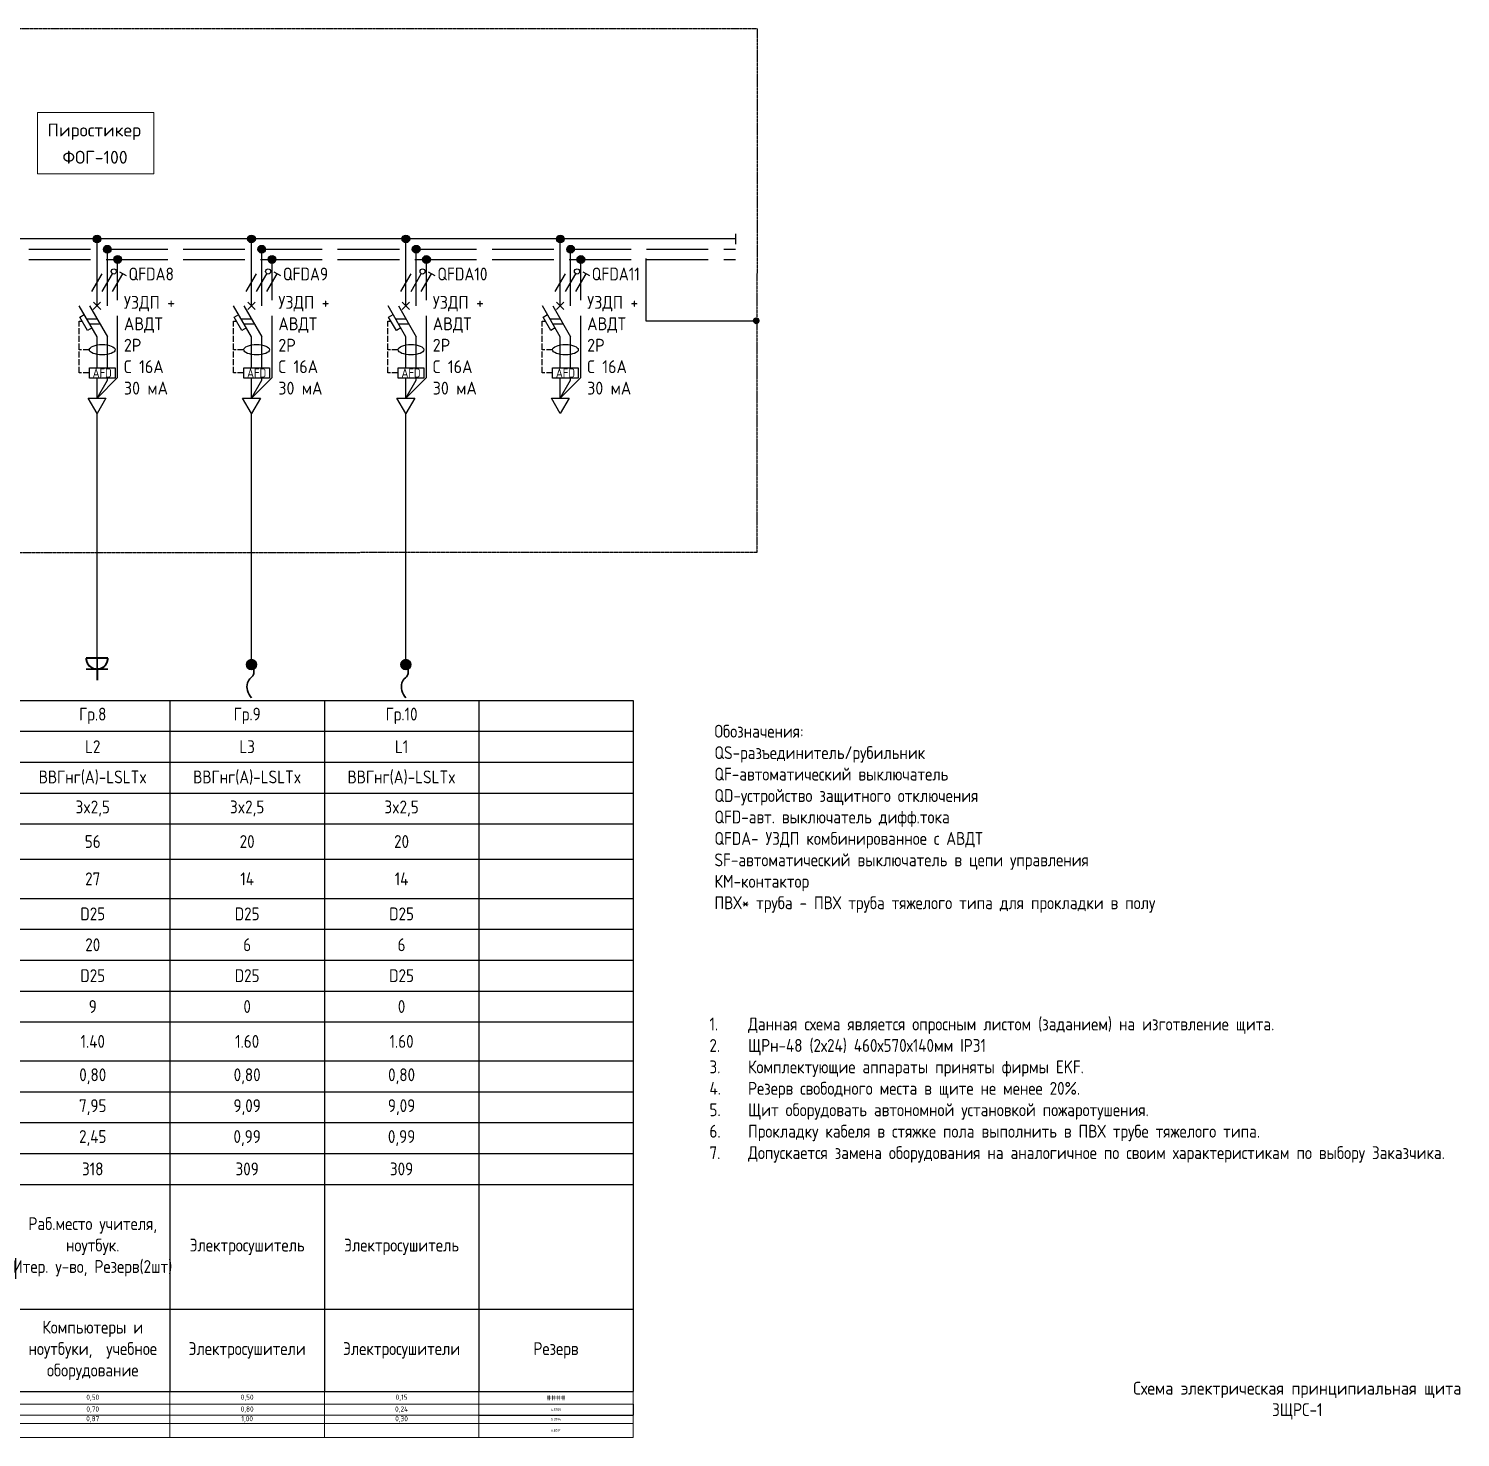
# Model space of a CAD drawing. Header units: millimetres. Extents: x -32 to 417638015, y -35 to 175284279.
# Drawn here: x 1172131 to 1199947, y 29978 to 57354 of the extents above; entities that cross this region are included whole.
import ezdxf
from ezdxf.enums import TextEntityAlignment as Align

# ---------------------------------------------------------------- set-up
doc = ezdxf.new("R2010")
doc.units = ezdxf.units.MM
doc.linetypes.add('ACAD_ISO02W100', pattern=[15, 12, -3])
doc.linetypes.add('DASHED2', pattern=[0.375, 0.25, -0.125])
doc.layers.add('4_Однолинейная схема', color=7, linetype='Continuous')
doc.layers.add('A-HATCH-WALL', color=7, linetype='Continuous')
for name, color, linetype, lineweight in [('A-ANNO-NOTE', 7, 'Continuous', 5), ('ЭОМ_Кабельный вывод', 1, 'Continuous', 35), ('ЭОМ_Розетки быт', 5, 'Continuous', 30)]:
    doc.layers.add(name, color=color, linetype=linetype, lineweight=lineweight)
doc.styles.add('DS23_Isopeur', font='isocpeur.ttf')
doc.styles.add('GOST Common', font='GOST_Common.ttf', dxfattribs={"width": 0.9, "height": 350})
doc.styles.add('GOST Common ISO', font='GOST_Common.ttf', dxfattribs={"width": 0.9, "height": 2.5})
doc.styles.add('ISOCPEUR', font='isocpeur.ttf', dxfattribs={"width": 0.85, "height": 275})
doc.styles.add('ISOCPEUR_1', font='isocpeur.ttf', dxfattribs={"height": 2.5})

# ---------------------------------------------------------------- blocks, each defined once
blk = doc.blocks.new('IRGA_ФОГ - ФОГ-30-6069955-ЩТ-1_1 _Р_ _')
at = {"layer": 'A-ANNO-NOTE'}
for p, q in [((22.6, 11.87), (0, 11.87)), ((0, 11.87), (0, 0)), ((22.6, 0), (22.6, 11.87)), ((0, 0), (22.6, 0))]:
    blk.add_line(p, q, dxfattribs=at)
at = {"layer": 'A-ANNO-NOTE', "insert": (1.98, 9.74), "char_height": 2.5, "width": 18.34, "attachment_point": 1, "style": 'ISOCPEUR_1', "bg_fill": 3, "box_fill_scale": 1.25, "bg_fill_color": 256, "bg_fill_true_color": 13158600, "bg_fill_transparency": 0}
blk.add_mtext('Пиростикер', dxfattribs=at)
blk = doc.blocks.new('*U891')
at = {"layer": '4_Однолинейная схема'}
for p, q in [((0, 1), (0, -1)), ((347.29, 0), (0, 0)), ((347.29, 1), (347.29, -1))]:
    blk.add_line(p, q, dxfattribs=at)
at = {"layer": '4_Однолинейная схема', "color": 1}
for p, q in [((1.51, -1.41), (4.34, 1.41)), ((2.51, -1.41), (5.34, 1.41)), ((3.51, -1.41), (6.34, 1.41)), ((4.84, -3.41), (7.38, -0.87)), ((6.23, -5.41), (9.06, -2.59))]:
    blk.add_line(p, q, dxfattribs=at)
at = {"layer": '4_Однолинейная схема', "linetype": 'ACAD_ISO02W100'}
for p, q in [((0, -2), (347.29, -2)), ((0, -4), (347.29, -4))]:
    blk.add_line(p, q, dxfattribs=at)
at = {"layer": '4_Однолинейная схема', "color": 1}
blk.add_lwpolyline([(9.34, -2.86), (8.78, -2.31)], dxfattribs=at)
blk.add_circle((7.67, -0.59), 0.404, dxfattribs=at)
at = {"layer": '4_Однолинейная схема', "style": 'GOST Common ISO', "width": 0.9}
for s, p in [('L1,2,3', (-7.33, 1.25)), ('N', (-2.64, -2.41)), ('PE', (-4.09, -6.11))]:
    blk.add_text(s, height=2.5, dxfattribs=at).set_placement(p)
blk = doc.blocks.new('TSL_SHM_УГО_Точка - TSL_SHM_УГО_Точка-779818-ЩТ-1_1 _Р_ _')
at = {"layer": 'A-ANNO-NOTE', "lineweight": 30}
h = blk.add_hatch(color=256, dxfattribs=at)
edge = h.paths.add_edge_path()
edge.add_arc((0, 0), 0.5, 0, 360)
blk.add_circle((0, 0), 0.5, dxfattribs=at)
blk = doc.blocks.new('*T1218')
at = {"color": 0, "linetype": 'ByBlock', "lineweight": -2, "transparency": 16777216}
for p, q in [((0, 0), (39097, 0)), ((0, 0), (0, -13428)), ((6097, 0), (6097, -13428)), ((9097, 0), (9097, -13428)), ((12097, 0), (12097, -13428)), ((15097, 0), (15097, -13428)), ((18097, 0), (18097, -13428)), ((21097, 0), (21097, -13428)), ((24097, 0), (24097, -13428)), ((27097, 0), (27097, -13428)), ((30097, 0), (30097, -13428)), ((33097, 0), (33097, -13428)), ((36097, 0), (36097, -13428)), ((39097, 0), (39097, -13428)), ((0, -600), (39097, -600)), ((0, -1200), (39097, -1200)), ((0, -1800), (39097, -1800)), ((0, -2400), (39097, -2400)), ((0, -3087), (39097, -3087)), ((1822, -3087), (1822, -6249)), ((4597, -3087), (4597, -6249)), ((1822, -3849), (39097, -3849)), ((4597, -4449), (39097, -4449)), ((1822, -5049), (39097, -5049)), ((4597, -5649), (39097, -5649)), ((0, -6249), (39097, -6249)), ((0, -7005), (39097, -7005)), ((0, -7605), (39097, -7605)), ((0, -8205), (39097, -8205)), ((0, -8805), (39097, -8805)), ((0, -9405), (39097, -9405)), ((0, -11833), (39097, -11833)), ((0, -13428), (39097, -13428)), ((36097, -13888), (39097, -13888)), ((39097, -13678), (39097, -13888))]:
    blk.add_line(p, q, dxfattribs=at)
at = {"layer": 'Defpoints', "color": 8, "linetype": 'ByBlock', "lineweight": 0, "transparency": 16777216}
for p, q in [((0, -13428), (0, -14322)), ((6097, -13428), (6097, -14322)), ((9097, -13428), (9097, -14322)), ((12097, -13428), (12097, -14322)), ((15097, -13428), (15097, -14322)), ((18097, -13428), (18097, -14322)), ((21097, -13428), (21097, -14322)), ((24097, -13428), (24097, -14322)), ((27097, -13428), (27097, -14322)), ((30097, -13428), (30097, -14322)), ((33097, -13428), (33097, -14322)), ((36097, -13428), (36097, -14322)), ((39097, -13428), (39097, -13678)), ((0, -13678), (39097, -13678)), ((0, -13888), (36097, -13888)), ((39097, -13888), (39097, -14322)), ((0, -14053), (39097, -14053)), ((0, -14322), (39097, -14322))]:
    blk.add_line(p, q, dxfattribs=at)
at = {"color": 0, "transparency": 16777216, "attachment_point": 5, "style": 'ISOCPEUR'}
for s, insert, char_height, width in [('{\\fISOCPEUR|b0|i0|c0;Номер группы', (3048, -300), 250, 6076.6), ('Гр.1', (7597, -300), 250, 2980), ('Гр.2', (10597, -300), 250, 2980), ('Гр.3', (13597, -300), 250, 2980), ('Гр.4', (16597, -300), 250, 2980), ('Гр.5', (19597, -300), 250, 2980), ('Гр.6', (22597, -300), 250, 2980), ('Гр.7', (25597, -300), 250, 2980), ('Гр.8', (28597, -300), 250, 2980), ('Гр.9', (31597, -300), 250, 2980), ('Гр.10', (34597, -300), 250, 2980), ('{\\fISOCPEUR|b0|i0|c0;Фазность', (3048, -900), 250, 6076.6), ('L1', (7597, -900), 250, 2980), ('L2', (10597, -900), 250, 2980), ('L3', (13597, -900), 250, 2980), ('L1', (16597, -900), 250, 2980), ('L2', (19597, -900), 250, 2980), ('L3', (22597, -900), 250, 2980), ('L1', (25597, -900), 250, 2980), ('L2', (28597, -900), 250, 2980), ('L3', (31597, -900), 250, 2980), ('L1', (34597, -900), 250, 2980), ('{\\fISOCPEUR|b0|i0|c0;Марка кабеля', (3048, -1500), 250, 6076.6), ('ВВГнг(A)-LSLTx', (7597, -1500), 250, 2980), ('ВВГнг(A)-LSLTx', (10597, -1500), 250, 2980), ('ВВГнг(A)-LSLTx', (13597, -1500), 250, 2980), ('{\\fISOCPEUR|b0|i0|c0;ВВГнг(A)-LSLTx', (16597, -1500), 250, 2980), ('{\\fISOCPEUR|b0|i0|c0;ВВГнг(A)-LSLTx', (19597, -1500), 250, 2980), ('{\\fISOCPEUR|b0|i0|c0;ВВГнг(A)-LSLTx', (22597, -1500), 250, 2980), ('{\\fISOCPEUR|b0|i0|c0;ВВГнг(A)-LSLTx', (25597, -1500), 250, 2980), ('{\\fISOCPEUR|b0|i0|c0;ВВГнг(A)-LSLTx', (28597, -1500), 250, 2980), ('{\\fISOCPEUR|b0|i0|c0;ВВГнг(A)-LSLTx', (31597, -1500), 250, 2980), ('{\\fISOCPEUR|b0|i0|c0;ВВГнг(A)-LSLTx', (34597, -1500), 250, 2980), ('3x2,5', (7597, -2100), 250, 2980), ('3x2,5', (10597, -2100), 250, 2980), ('3x2,5', (13597, -2100), 250, 2980), ('3x2,5', (16597, -2100), 250, 2980), ('3x2,5', (19597, -2100), 250, 2980), ('3x2,5', (22597, -2100), 250, 2980), ('3x2,5', (25597, -2100), 250, 2980), ('3x2,5', (28597, -2100), 250, 2980), ('3x2,5', (31597, -2100), 250, 2980), ('3x2,5', (34597, -2100), 250, 2980), ('{\\fISOCPEUR|b0|i0|c0;Сечение кабеля', (3048, -2100), 250, 6076.6), ('{\\fISOCPEUR|b0|i0|c0;Суммарная длина линии, м', (3048, -2743), 250, 6076.6), ('42', (7597, -2743), 250, 2980), ('44', (10597, -2743), 250, 2980), ('33', (13597, -2743), 250, 2980), ('20', (16597, -2743), 250, 2980), ('37', (19597, -2743), 250, 2980), ('25', (22597, -2743), 250, 2980), ('45', (25597, -2743), 250, 2980), ('56', (28597, -2743), 250, 2980), ('20', (31597, -2743), 250, 2980), ('20', (34597, -2743), 250, 2980), ('в лотке, \\Pдлина участка', (3209, -3468), 250, 2755.56), ('L каб., м', (5347, -3468), 250, 1479.52), ('17', (7597, -3468), 250, 2980), ('15', (10597, -3468), 250, 2980), ('10', (13597, -3468), 250, 2980), ('3', (16597, -3468), 250, 2980), ('10', (19597, -3468), 250, 2980), ('20', (22597, -3468), 250, 2980), ('23', (25597, -3468), 250, 2980), ('27', (28597, -3468), 250, 2980), ('14', (31597, -3468), 250, 2980), ('14', (34597, -3468), 250, 2980), ('в ПВХ трубе \\P  ', (3209, -4449), 250, 2755.56), ('D трубы', (5347, -4149), 250, 1479.52), ('D25 ', (7597, -4149), 250, 2980), ('D25 ', (10597, -4149), 250, 2980), ('D25 ', (13597, -4149), 250, 2980), ('D25 ', (16597, -4149), 250, 2980), ('D25 ', (19597, -4149), 250, 2980), ('D25 ', (22597, -4149), 250, 2980), ('D25 ', (25597, -4149), 250, 2980), ('D25 ', (28597, -4149), 250, 2980), ('D25 ', (31597, -4149), 250, 2980), ('D25 ', (34597, -4149), 250, 2980), ('Способ прокладки', (911, -4668), 250, 1801.52), ('L каб., м', (5347, -4749), 250, 1479.52), ('23', (7597, -4749), 250, 2980), ('27', (10597, -4749), 250, 2980), ('21', (13597, -4749), 250, 2980), ('15', (16597, -4749), 250, 2980), ('19', (19597, -4749), 250, 2980), ('5', (22597, -4749), 250, 2980), ('20', (25597, -4749), 250, 2980), ('20', (28597, -4749), 250, 2980), ('6', (31597, -4749), 250, 2980), ('6', (34597, -4749), 250, 2980), ('в ПВХ* трубе в полу \\P  ', (3209, -5649), 250, 2755.56), ('D трубы', (5347, -5349), 250, 1479.52), ('D25 ', (7597, -5349), 250, 2980), ('D25 ', (10597, -5349), 250, 2980), ('D25 ', (13597, -5349), 250, 2980), ('D25 ', (16597, -5349), 250, 2980), ('D25 ', (19597, -5349), 250, 2980), ('D25 ', (22597, -5349), 250, 2980), ('D25 ', (25597, -5349), 250, 2980), ('D25 ', (28597, -5349), 250, 2980), ('D25 ', (31597, -5349), 250, 2980), ('D25 ', (34597, -5349), 250, 2980), ('L каб., м', (5347, -5949), 250, 1479.52), ('2', (7597, -5949), 250, 2980), ('2', (10597, -5949), 250, 2980), ('2', (13597, -5949), 250, 2980), ('2', (16597, -5949), 250, 2980), ('8', (19597, -5949), 250, 2980), ('0', (22597, -5949), 250, 2980), ('2', (25597, -5949), 250, 2980), ('9', (28597, -5949), 250, 2980), ('0', (31597, -5949), 250, 2980), ('0', (34597, -5949), 250, 2980), ('Установленная мощность, кВт', (3048, -6627), 250, 6076.6), ('1.40', (7597, -6627), 250, 2980), ('1.40', (10597, -6627), 250, 2980), ('1.40', (13597, -6627), 250, 2980), ('1.05', (16597, -6627), 250, 2980), ('1.05', (19597, -6627), 250, 2980), ('0.50', (22597, -6627), 250, 2980), ('1.05', (25597, -6627), 250, 2980), ('1.40', (28597, -6627), 250, 2980), ('1.60', (31597, -6627), 250, 2980), ('1.60', (34597, -6627), 250, 2980), ('Коэффициент мощности', (3048, -7305), 250, 6076.6), ('0,90', (7597, -7305), 250, 2980), ('0,90', (10597, -7305), 250, 2980), ('0,90', (13597, -7305), 250, 2980), ('0,90', (16597, -7305), 250, 2980), ('0,90', (19597, -7305), 250, 2980), ('0,90', (22597, -7305), 250, 2980), ('0,90', (25597, -7305), 250, 2980), ('0,80', (28597, -7305), 250, 2980), ('0,80', (31597, -7305), 250, 2980), ('0,80', (34597, -7305), 250, 2980), ('Ток, А', (3048, -7905), 250, 6076.6), ('7,07', (7597, -7905), 250, 2980), ('7,07', (10597, -7905), 250, 2980), ('7,07', (13597, -7905), 250, 2980), ('5,30', (16597, -7905), 250, 2980), ('5,30', (19597, -7905), 250, 2980), ('2,53', (22597, -7905), 250, 2980), ('5,30', (25597, -7905), 250, 2980), ('7,95', (28597, -7905), 250, 2980), ('9,09', (31597, -7905), 250, 2980), ('9,09', (34597, -7905), 250, 2980), ('{\\fISOCPEUR|b0|i0|c0;Потеря напряжения, %', (3048, -8505), 250, 6076.6), ('0,93', (7597, -8505), 250, 2980), ('0,97', (10597, -8505), 250, 2980), ('1,46', (13597, -8505), 250, 2980), ('0,53', (16597, -8505), 250, 2980), ('0,97', (19597, -8505), 250, 2980), ('0,32', (22597, -8505), 250, 2980), ('1,19', (25597, -8505), 250, 2980), ('2,45', (28597, -8505), 250, 2980), ('0,99', (31597, -8505), 250, 2980), ('0,99', (34597, -8505), 250, 2980), ('{\\fISOCPEUR|b0|i0|c0;№ помещения', (3048, -9105), 250, 6076.6), ('314', (7597, -9105), 250, 2980), ('315', (10597, -9105), 250, 2980), ('316', (13597, -9105), 250, 2980), ('317', (16597, -9105), 250, 2980), ('317', (19597, -9105), 250, 2980), ('301', (22597, -9105), 250, 2980), ('318', (25597, -9105), 250, 2980), ('318', (28597, -9105), 250, 2980), ('309', (31597, -9105), 250, 2980), ('309', (34597, -9105), 250, 2980), ('Раб.место учителя, ноутбук.\\PИтер. у-во, Резерв(2шт)', (7597, -10619), 250, 2980), ('Раб.место учителя, ноутбук.\\PИтер. у-во, Резерв(2шт)', (10597, -10619), 250, 2980), ('Раб.место учителя, ноутбук.\\PИтер. у-во, Резерв(2шт)', (13597, -10619), 250, 2980), ('Раб.место учителя, ноутбук.\\PИтер. у-во, Резерв', (16597, -10619), 250, 2980), ('Раб.место учителя, ноутбук.\\PИтер. у-во, Резерв', (19597, -10619), 250, 2980), ('{\\W0.85;\\C256;Школьный \\Pинформатор}', (22597, -10619), 250, 2980), ('Раб.место учителя, ноутбук.\\PИтер. у-во, Резерв', (25597, -10619), 250, 2980), ('Раб.место учителя, ноутбук.\\PИтер. у-во, Резерв(2шт)', (28597, -10619), 250, 2980), ('Наименование электроприемника', (3048, -10619), 250, 6076.6), ('Электросушитель', (31597, -10619), 250, 2980), ('Электросушитель', (34597, -10619), 250, 2980), ('Компьютеры и ноутбуки,  учебное оборудование', (7597, -12631), 250, 2980), ('Компьютеры и ноутбуки,  учебное оборудование', (10597, -12631), 250, 2980), ('Компьютеры и ноутбуки,  учебное оборудование', (13597, -12631), 250, 2980), ('Компьютеры и ноутбуки,  учебное оборудование', (16597, -12631), 250, 2980), ('Компьютеры и ноутбуки,  учебное оборудование', (19597, -12631), 250, 2980), ('Компьютеры и ноутбуки,  учебное оборудование', (25597, -12631), 250, 2980), ('Компьютеры и ноутбуки,  учебное оборудование', (28597, -12631), 250, 2980), ('Тип оборудования', (3048, -12631), 250, 6076.6), ('  учебное оборудование', (22597, -12631), 250, 2980), ('Электросушители', (31597, -12631), 250, 2980), ('Электросушители', (34597, -12631), 250, 2980), ('Резерв', (37597, -12631), 250, 2980), ('Коэф спроса', (3048, -13553), 100, 6076.6), ('0,40', (7597, -13553), 100, 2980), ('0,15', (10597, -13553), 100, 2980), ('0,50', (13597, -13553), 100, 2980), ('0,20', (16597, -13553), 100, 2980), ('0,20', (19597, -13553), 100, 2980), ('0,20', (22597, -13553), 100, 2980), ('0,80', (25597, -13553), 100, 2980), ('0,50', (28597, -13553), 100, 2980), ('0,50', (31597, -13553), 100, 2980), ('0,15', (34597, -13553), 100, 2980), ('####', (37597, -13553), 100, 2980), ('Полная расчетная мощность', (3048, -13970), 100, 6076.6), ('0,56', (7597, -13783), 100, 2980), ('0,21', (10597, -13783), 100, 2980), ('0,70', (13597, -13783), 100, 2980), ('0,21', (16597, -13783), 100, 2980), ('0,21', (19597, -13783), 100, 2980), ('0,10', (22597, -13783), 100, 2980), ('0,84', (25597, -13783), 100, 2980), ('0,70', (28597, -13783), 100, 2980), ('0,80', (31597, -13783), 100, 2980), ('0,24', (34597, -13783), 100, 2980), ('4.5700', (37597, -13783), 50, 2980), ('Косинус Итог', (3048, -14187), 100, 6076.6), ('0,62', (7597, -13970), 100, 2980), ('0,23', (10597, -13970), 100, 2980), ('0,78', (13597, -13970), 100, 2980), ('0,23', (16597, -13970), 100, 2980), ('0,23', (19597, -13970), 100, 2980), ('0,11', (22597, -13970), 100, 2980), ('0,93', (25597, -13970), 100, 2980), ('0,87', (28597, -13970), 100, 2980), ('1,00', (31597, -13970), 100, 2980), ('0,30', (34597, -13970), 100, 2980), ('0.8591', (37597, -14187), 50, 2980), ('5.3194', (37597, -13970), 50, 2980)]:
    blk.add_mtext(s, dxfattribs=dict(at, insert=insert, char_height=char_height, width=width))
blk = doc.blocks.new('*U877')
at = {"lineweight": -2}
h = blk.add_hatch(color=256, dxfattribs=at)
h.dxf.hatch_style = 1
edge = h.paths.add_edge_path()
edge.add_arc((0, 0), 0.75, 0, 360)
at = {"layer": 'A-HATCH-WALL', "lineweight": -2}
h = blk.add_hatch(color=256, dxfattribs=at)
h.dxf.hatch_style = 1
edge = h.paths.add_edge_path()
edge.add_arc((2, -2), 0.75, 0, 360)
h = blk.add_hatch(color=256, dxfattribs=at)
h.dxf.hatch_style = 1
edge = h.paths.add_edge_path()
edge.add_arc((4, -4), 0.75, 0, 360)
at = {"lineweight": -2}
for points in [[(0, -13), (0, 0)], [(0, -25.05), (0, -19), (-3.46, -13)], [(-1.46, -13), (2, -19)], [(-0.73, -13.73), (0.69, -12.31)], [(0.71, -13.71), (-0.71, -12.29)], [(-0.98, -17.3), (-1.85, -17.8), (-3.35, -15.2), (-2.48, -14.7)], [(-2.02, -15.5), (-0.02, -15.5)], [(-1.44, -16.5), (0.56, -16.5)], [(0, -30.92), (0, -27.05)]]:
    blk.add_lwpolyline(points, dxfattribs=at)
at = {"linetype": 'ACAD_ISO02W100', "lineweight": -2}
for points in [[(2, -13), (2, -2)], [(4, -26.92), (4, -4)], [(2, -25.05), (2, -19)], [(0, -30.92), (4, -26.92)], [(0, -30.92), (2, -27.46), (2, -26.97)]]:
    blk.add_lwpolyline(points, dxfattribs=at)
at = {"color": 1, "lineweight": -2}
for points in [[(-1, -10.23), (1, -6.77)], [(1, -10.23), (3, -6.77)], [(3, -10.23), (5, -6.77)], [(4.35, -6.39), (5.65, -7.14)]]:
    blk.add_lwpolyline(points, dxfattribs=at)
at = {"color": 1, "linetype": 'ACAD_ISO02W100', "lineweight": -2, "ltscale": 0.1}
for points in [[(-3.5, -21.53), (-3.5, -21.53), (-3.5, -16), (-2.89, -16)], [(-1.5, -21.53), (-3.5, -21.53)], [(-1.5, -26.05), (-3.5, -26.05), (-3.5, -21.53)]]:
    blk.add_lwpolyline(points, dxfattribs=at)
at = {"lineweight": -2}
blk.add_lwpolyline([(0, -33.92), (-1.73, -30.92), (1.73, -30.92)], close=True, dxfattribs=at)
for centre in [(0, 0), (2, -2), (4, -4)]:
    blk.add_circle(centre, 0.75, dxfattribs=at)
at = {"color": 1, "lineweight": -2}
blk.add_circle((3.25, -6.33), 0.5, dxfattribs=at)
at = {"lineweight": -2}
blk.add_ellipse((1, -21.53), major_axis=(2.5, 0), ratio=0.4, dxfattribs=at)
at = {"style": 'GOST Common ISO', "width": 0.9}
blk.add_attdef('ФАЗА', text='', height=2.5, dxfattribs=at).set_placement((0, 2), align=Align.CENTER)
at = {"lineweight": -2}
blk.add_wipeout([(-1.49, -25.05), (3.5, -25.05), (3.5, -27.05), (-1.49, -27.05)], dxfattribs=at)
blk.add_lwpolyline([(3.5, -27.05), (-1.49, -27.05), (-1.49, -25.05), (3.5, -25.05)], close=True, dxfattribs=at)
at = {"lineweight": -2, "insert": (1, -26.05), "char_height": 1.75, "attachment_point": 5, "style": 'GOST Common ISO'}
blk.add_mtext_dynamic_manual_height_columns('AFD', width=4.9912, gutter_width=12.5, heights=[0], dxfattribs=at)
blk = doc.blocks.new('*U75')
at = {"lineweight": -2}
h = blk.add_hatch(color=0, dxfattribs=at)
h.dxf.hatch_style = 1
edge = h.paths.add_edge_path()
edge.add_arc((0, 0), 65, 0, 360)
at = {"color": 0, "lineweight": -2}
blk.add_lwpolyline([(0, 0, -0.089362), (26, -58, -0.105459), (28, -113, -0.18734), (-7, -172, 0.159257), (-52, -238, 0.13816), (-53, -334, 0.121425), (0, -430)], format="xyb", dxfattribs=at)
blk.add_circle((0, 0), 65, dxfattribs=at)
at = {"color": 7, "style": 'GOST Common', "width": 0.9}
blk.add_attdef('ОБОРУДОВАНИЕ', (-96, -331), '', height=250, dxfattribs=at)
blk = doc.blocks.new('*U878')
at = {"linetype": 'ByBlock', "lineweight": -2}
blk.add_lwpolyline([(0, -1.02), (0, 47.88)], dxfattribs=at)
at = {"layer": 'ЭОМ_Кабельный вывод', "lineweight": 30, "xscale": 0.015, "yscale": 0.015, "zscale": 0.015}
blk.add_blockref('*U75', (0, -1.02), dxfattribs=at)
at = {"style": 'GOST Common ISO'}
for tag, p in [('2_СТРОКА', (9.18, -0.04)), ('3_СТРОКА', (13.93, -0.04)), ('4_СТРОКА', (18.38, -0.25)), ('1_СТРОКА', (4.43, -0.04)), ('ТРАССА', (-0.32, -0.04))]:
    blk.add_attdef(tag, p, '', height=2.5, rotation=90, dxfattribs=at)
blk = doc.blocks.new('*U879')
at = {"lineweight": -2}
h = blk.add_hatch(color=256, dxfattribs=at)
h.dxf.hatch_style = 1
edge = h.paths.add_edge_path()
edge.add_arc((0, 0), 0.75, 0, 360)
at = {"layer": 'A-HATCH-WALL', "lineweight": -2}
h = blk.add_hatch(color=256, dxfattribs=at)
h.dxf.hatch_style = 1
edge = h.paths.add_edge_path()
edge.add_arc((2, -2), 0.75, 0, 360)
h = blk.add_hatch(color=256, dxfattribs=at)
h.dxf.hatch_style = 1
edge = h.paths.add_edge_path()
edge.add_arc((4, -4), 0.75, 0, 360)
at = {"lineweight": -2}
for points in [[(0, -13), (0, 0)], [(0, -25.05), (0, -19), (-3.46, -13)], [(-1.46, -13), (2, -19)], [(-0.73, -13.73), (0.69, -12.31)], [(0.71, -13.71), (-0.71, -12.29)], [(-0.98, -17.3), (-1.85, -17.8), (-3.35, -15.2), (-2.48, -14.7)], [(-2.02, -15.5), (-0.02, -15.5)], [(-1.44, -16.5), (0.56, -16.5)], [(0, -30.92), (0, -27.05)]]:
    blk.add_lwpolyline(points, dxfattribs=at)
at = {"linetype": 'ACAD_ISO02W100', "lineweight": -2}
for points in [[(2, -13), (2, -2)], [(4, -26.92), (4, -4)], [(2, -25.05), (2, -19)], [(0, -30.92), (4, -26.92)], [(0, -30.92), (2, -27.46), (2, -26.97)]]:
    blk.add_lwpolyline(points, dxfattribs=at)
at = {"color": 1, "lineweight": -2}
for points in [[(-1, -10.23), (1, -6.77)], [(1, -10.23), (3, -6.77)], [(3, -10.23), (5, -6.77)], [(4.35, -6.39), (5.65, -7.14)]]:
    blk.add_lwpolyline(points, dxfattribs=at)
at = {"color": 1, "linetype": 'ACAD_ISO02W100', "lineweight": -2, "ltscale": 0.1}
for points in [[(-3.5, -21.53), (-3.5, -21.53), (-3.5, -16), (-2.89, -16)], [(-1.5, -21.53), (-3.5, -21.53)], [(-1.5, -26.05), (-3.5, -26.05), (-3.5, -21.53)]]:
    blk.add_lwpolyline(points, dxfattribs=at)
at = {"lineweight": -2}
blk.add_lwpolyline([(0, -33.92), (-1.73, -30.92), (1.73, -30.92)], close=True, dxfattribs=at)
for centre in [(0, 0), (2, -2), (4, -4)]:
    blk.add_circle(centre, 0.75, dxfattribs=at)
at = {"color": 1, "lineweight": -2}
blk.add_circle((3.25, -6.33), 0.5, dxfattribs=at)
at = {"lineweight": -2}
blk.add_ellipse((1, -21.53), major_axis=(2.5, 0), ratio=0.4, dxfattribs=at)
at = {"style": 'GOST Common ISO', "width": 0.9}
blk.add_attdef('ФАЗА', text='', height=2.5, dxfattribs=at).set_placement((0, 2), align=Align.CENTER)
at = {"lineweight": -2}
blk.add_wipeout([(-1.49, -25.05), (3.5, -25.05), (3.5, -27.05), (-1.49, -27.05)], dxfattribs=at)
blk.add_lwpolyline([(3.5, -27.05), (-1.49, -27.05), (-1.49, -25.05), (3.5, -25.05)], close=True, dxfattribs=at)
at = {"lineweight": -2, "insert": (1, -26.05), "char_height": 1.75, "attachment_point": 5, "style": 'GOST Common ISO'}
blk.add_mtext_dynamic_manual_height_columns('AFD', width=4.9912, gutter_width=12.5, heights=[0], dxfattribs=at)
blk = doc.blocks.new('*U880')
at = {"lineweight": -2}
h = blk.add_hatch(color=256, dxfattribs=at)
h.dxf.hatch_style = 1
edge = h.paths.add_edge_path()
edge.add_arc((0, 0), 0.75, 0, 360)
at = {"layer": 'A-HATCH-WALL', "lineweight": -2}
h = blk.add_hatch(color=256, dxfattribs=at)
h.dxf.hatch_style = 1
edge = h.paths.add_edge_path()
edge.add_arc((2, -2), 0.75, 0, 360)
h = blk.add_hatch(color=256, dxfattribs=at)
h.dxf.hatch_style = 1
edge = h.paths.add_edge_path()
edge.add_arc((4, -4), 0.75, 0, 360)
at = {"lineweight": -2}
for points in [[(0, -13), (0, 0)], [(0, -25.05), (0, -19), (-3.46, -13)], [(-1.46, -13), (2, -19)], [(-0.73, -13.73), (0.69, -12.31)], [(0.71, -13.71), (-0.71, -12.29)], [(-0.98, -17.3), (-1.85, -17.8), (-3.35, -15.2), (-2.48, -14.7)], [(-2.02, -15.5), (-0.02, -15.5)], [(-1.44, -16.5), (0.56, -16.5)], [(0, -30.92), (0, -27.05)]]:
    blk.add_lwpolyline(points, dxfattribs=at)
at = {"linetype": 'ACAD_ISO02W100', "lineweight": -2}
for points in [[(2, -13), (2, -2)], [(4, -26.92), (4, -4)], [(2, -25.05), (2, -19)], [(0, -30.92), (4, -26.92)], [(0, -30.92), (2, -27.46), (2, -26.97)]]:
    blk.add_lwpolyline(points, dxfattribs=at)
at = {"color": 1, "lineweight": -2}
for points in [[(-1, -10.23), (1, -6.77)], [(1, -10.23), (3, -6.77)], [(3, -10.23), (5, -6.77)], [(4.35, -6.39), (5.65, -7.14)]]:
    blk.add_lwpolyline(points, dxfattribs=at)
at = {"color": 1, "linetype": 'ACAD_ISO02W100', "lineweight": -2, "ltscale": 0.1}
for points in [[(-3.5, -21.53), (-3.5, -21.53), (-3.5, -16), (-2.89, -16)], [(-1.5, -21.53), (-3.5, -21.53)], [(-1.5, -26.05), (-3.5, -26.05), (-3.5, -21.53)]]:
    blk.add_lwpolyline(points, dxfattribs=at)
at = {"lineweight": -2}
blk.add_lwpolyline([(0, -33.92), (-1.73, -30.92), (1.73, -30.92)], close=True, dxfattribs=at)
for centre in [(0, 0), (2, -2), (4, -4)]:
    blk.add_circle(centre, 0.75, dxfattribs=at)
at = {"color": 1, "lineweight": -2}
blk.add_circle((3.25, -6.33), 0.5, dxfattribs=at)
at = {"lineweight": -2}
blk.add_ellipse((1, -21.53), major_axis=(2.5, 0), ratio=0.4, dxfattribs=at)
at = {"style": 'GOST Common ISO', "width": 0.9}
blk.add_attdef('ФАЗА', text='', height=2.5, dxfattribs=at).set_placement((0, 2), align=Align.CENTER)
at = {"lineweight": -2}
blk.add_wipeout([(-1.49, -25.05), (3.5, -25.05), (3.5, -27.05), (-1.49, -27.05)], dxfattribs=at)
blk.add_lwpolyline([(3.5, -27.05), (-1.49, -27.05), (-1.49, -25.05), (3.5, -25.05)], close=True, dxfattribs=at)
at = {"lineweight": -2, "insert": (1, -26.05), "char_height": 1.75, "attachment_point": 5, "style": 'GOST Common ISO'}
blk.add_mtext_dynamic_manual_height_columns('AFD', width=4.9912, gutter_width=12.5, heights=[0], dxfattribs=at)
blk = doc.blocks.new('*U74')
at = {"color": 0, "lineweight": 40}
for p, q in [((18, 249), (-18, -249)), ((249, -18), (499, -37))]:
    blk.add_line(p, q, dxfattribs=at)
at = {"color": 0}
for p, q in [((0, 0), (249, -18)), ((268, 231), (231, -268))]:
    blk.add_line(p, q, dxfattribs=at)
at = {"color": 0, "lineweight": 40}
blk.add_arc((0, 0), 250, 265.799, 85.799, dxfattribs=at)
at = {"color": 7, "style": 'GOST Common', "width": 0.9}
for tag, p in [('КОЛВО', (36, 425)), ('ВЫСОТА', (294, -391))]:
    blk.add_attdef(tag, p, '', height=350, dxfattribs=at)
at = {"color": 7, "linetype": 'ByBlock', "style": 'GOST Common', "width": 0.9}
blk.add_attdef('ГРУППА', text='', height=350, dxfattribs=at).set_placement((-568, 0), align=Align.RIGHT)
blk = doc.blocks.new('*U792')
at = {"linetype": 'ByBlock', "lineweight": -2}
blk.add_lwpolyline([(0, -1), (0, 838.3)], dxfattribs=at)
at = {"layer": 'ЭОМ_Розетки быт', "color": 0, "xscale": 0.15, "yscale": 0.15, "zscale": 0.15, "rotation": 274.1958433846598}
blk.add_blockref('*U74', (0, -1), dxfattribs=at)
at = {"style": 'GOST Common ISO'}
for tag, p in [('ТРАССА', (-0.3, 0)), ('1_СТРОКА', (4.4, 0)), ('2_СТРОКА', (9.2, 0)), ('3_СТРОКА', (13.9, 0)), ('4_СТРОКА', (18.4, -0.2))]:
    blk.add_attdef(tag, p, '', height=2.5, rotation=90, dxfattribs=at)
blk = doc.blocks.new('*U793')
at = {"linetype": 'ByBlock', "lineweight": -2}
blk.add_lwpolyline([(0, -1.02), (0, 47.88)], dxfattribs=at)
at = {"layer": 'ЭОМ_Кабельный вывод', "lineweight": 30, "xscale": 0.015, "yscale": 0.015, "zscale": 0.015}
blk.add_blockref('*U75', (0, -1.02), dxfattribs=at)
at = {"style": 'GOST Common ISO'}
for tag, p in [('2_СТРОКА', (9.18, -0.04)), ('3_СТРОКА', (13.93, -0.04)), ('4_СТРОКА', (18.38, -0.25)), ('1_СТРОКА', (4.43, -0.04)), ('ТРАССА', (-0.32, -0.04))]:
    blk.add_attdef(tag, p, '', height=2.5, rotation=90, dxfattribs=at)
blk = doc.blocks.new('*U794')
at = {"lineweight": -2}
h = blk.add_hatch(color=256, dxfattribs=at)
h.dxf.hatch_style = 1
edge = h.paths.add_edge_path()
edge.add_arc((0, 0), 0.75, 0, 360)
at = {"layer": 'A-HATCH-WALL', "lineweight": -2}
h = blk.add_hatch(color=256, dxfattribs=at)
h.dxf.hatch_style = 1
edge = h.paths.add_edge_path()
edge.add_arc((2, -2), 0.75, 0, 360)
h = blk.add_hatch(color=256, dxfattribs=at)
h.dxf.hatch_style = 1
edge = h.paths.add_edge_path()
edge.add_arc((4, -4), 0.75, 0, 360)
at = {"lineweight": -2}
for points in [[(0, -13), (0, 0)], [(0, -25.05), (0, -19), (-3.46, -13)], [(-1.46, -13), (2, -19)], [(-0.73, -13.73), (0.69, -12.31)], [(0.71, -13.71), (-0.71, -12.29)], [(-0.98, -17.3), (-1.85, -17.8), (-3.35, -15.2), (-2.48, -14.7)], [(-2.02, -15.5), (-0.02, -15.5)], [(-1.44, -16.5), (0.56, -16.5)], [(0, -30.92), (0, -27.05)]]:
    blk.add_lwpolyline(points, dxfattribs=at)
at = {"linetype": 'ACAD_ISO02W100', "lineweight": -2}
for points in [[(2, -13), (2, -2)], [(4, -26.92), (4, -4)], [(2, -25.05), (2, -19)], [(0, -30.92), (4, -26.92)], [(0, -30.92), (2, -27.46), (2, -26.97)]]:
    blk.add_lwpolyline(points, dxfattribs=at)
at = {"color": 1, "lineweight": -2}
for points in [[(-1, -10.23), (1, -6.77)], [(1, -10.23), (3, -6.77)], [(3, -10.23), (5, -6.77)], [(4.35, -6.39), (5.65, -7.14)]]:
    blk.add_lwpolyline(points, dxfattribs=at)
at = {"color": 1, "linetype": 'ACAD_ISO02W100', "lineweight": -2, "ltscale": 0.1}
for points in [[(-3.5, -21.53), (-3.5, -21.53), (-3.5, -16), (-2.89, -16)], [(-1.5, -21.53), (-3.5, -21.53)], [(-1.5, -26.05), (-3.5, -26.05), (-3.5, -21.53)]]:
    blk.add_lwpolyline(points, dxfattribs=at)
at = {"lineweight": -2}
blk.add_lwpolyline([(0, -33.92), (-1.73, -30.92), (1.73, -30.92)], close=True, dxfattribs=at)
for centre in [(0, 0), (2, -2), (4, -4)]:
    blk.add_circle(centre, 0.75, dxfattribs=at)
at = {"color": 1, "lineweight": -2}
blk.add_circle((3.25, -6.33), 0.5, dxfattribs=at)
at = {"lineweight": -2}
blk.add_ellipse((1, -21.53), major_axis=(2.5, 0), ratio=0.4, dxfattribs=at)
at = {"style": 'GOST Common ISO', "width": 0.9}
blk.add_attdef('ФАЗА', text='', height=2.5, dxfattribs=at).set_placement((0, 2), align=Align.CENTER)
at = {"lineweight": -2}
blk.add_wipeout([(-1.49, -25.05), (3.5, -25.05), (3.5, -27.05), (-1.49, -27.05)], dxfattribs=at)
blk.add_lwpolyline([(3.5, -27.05), (-1.49, -27.05), (-1.49, -25.05), (3.5, -25.05)], close=True, dxfattribs=at)
at = {"lineweight": -2, "insert": (1, -26.05), "char_height": 1.75, "attachment_point": 5, "style": 'GOST Common ISO'}
blk.add_mtext_dynamic_manual_height_columns('AFD', width=4.9912, gutter_width=12.5, heights=[0], dxfattribs=at)

msp = doc.modelspace()

# ---------------------------------------------------------------- linework, layer by layer
at = {"linetype": 'DASHED2'}
msp.add_lwpolyline([(1149758, 47151), (1149758, 57354), (1186283, 57354), (1186280, 47176)], close=True, dxfattribs=at)
msp.add_lwpolyline([(1184119, 52889), (1184119, 51677), (1186266, 51677)])
at = {"color": 7}
msp.add_circle((1186266, 51677), 50, dxfattribs=at)

# ---------------------------------------------------------------- block references
at = {"color": 1, "xscale": 100, "yscale": 100, "zscale": 100}
msp.add_blockref('*U878', (1176461, 45097), dxfattribs=at)
msp.add_blockref('*T1218', (1144779, 44300))
at = {"layer": '4_Однолинейная схема', "color": 0, "xscale": 100, "yscale": 100, "zscale": 100}
msp.add_blockref('*U891', (1151134, 53268), dxfattribs=at)
at = {"layer": 'A-ANNO-NOTE', "xscale": 100, "yscale": 100, "zscale": 100}
msp.add_blockref('TSL_SHM_УГО_Точка - TSL_SHM_УГО_Точка-779818-ЩТ-1_1 _Р_ _', (1186266, 51677), dxfattribs=at)

# ---------------------------------------------------------------- texts
at = {"char_height": 250, "width": 849.79, "attachment_point": 1, "style": 'GOST Common'}
for s, insert in [('QFDA8', (1174071, 52711)), ('QFDA9', (1177071, 52711)), ('QFDA10', (1180071, 52711)), ('QFDA11', (1183071, 52711))]:
    msp.add_mtext(s, dxfattribs=dict(at, insert=insert))
at = {"ltscale": 100, "char_height": 250, "attachment_point": 1, "style": 'ISOCPEUR'}
for s, width, gutter_width, heights, insert in [('Обозначения:\\PQS-разъединитель/рубильник\\PQF-автоматический выключатель\\PQD-устройство защитного отключения\\PQFD-авт. выключатель дифф.тока\\PQFDA- УЗДП комбинированное с АВДТ\\PSF-автоматический выключатель в цепи управления\\PКМ-контактор\\P{\\C0;ПВХ* труба - ПВХ труба тяжелого типа для прокладки в полу}', 9206.65, 1250, [0], (1185455, 43826)), ('\\pxi-3,l3,t3;1.^IДанная схема является опросным листом (заданием) на изготвление щита.\\P2.^IЩРн-48 (2х24) 460х570х140мм IP31 \\P3.^IКомплектующие аппараты приняты фирмы EKF.\\P4.^IРезерв свободного места в щите не менее 20%.\\P{\\C0;5.^IЩит оборудовать автономной установкой пожаротушения.\\P6.^IПрокладку кабеля в стяжке пола выполнить в ПВХ трубе тяжелого типа.\\P\\A1;\\C256;7.^IДопускается замена оборудования на аналогичное по своим характеристикам по выбору Заказчика.}', 18423.29, 1, [6611], (1185358, 38136))]:
    msp.add_mtext_dynamic_manual_height_columns(s, width=width, gutter_width=gutter_width, heights=heights, dxfattribs=dict(at, insert=insert))
at = {"ltscale": 500, "insert": (1196779, 30691), "char_height": 250, "width": 7000, "attachment_point": 5, "style": 'ISOCPEUR'}
msp.add_mtext('{\\W0.9;Схема электрическая принципиальная щита \\fGOST Common|b0|i0|c204|p34;3ЩРС-1}', dxfattribs=at)

# ---------------------------------------------------------------- next in the draw order: block references
at = {"xscale": 100, "yscale": 100, "zscale": 100}
for name, p in [('*U877', (1173460, 53268)), ('*U879', (1176460, 53268)), ('*U880', (1179460, 53268)), ('*U794', (1182460, 53268))]:
    msp.add_blockref(name, p, dxfattribs=at)
at = {"layer": 'A-ANNO-NOTE', "xscale": 100, "yscale": 100, "zscale": 100}
msp.add_blockref('IRGA_ФОГ - ФОГ-30-6069955-ЩТ-1_1 _Р_ _', (1172301, 54535), dxfattribs=at)

# ---------------------------------------------------------------- next in the draw order: block references
at = {"color": 1}
for name, p, xscale, yscale, zscale in [('*U792', (1173460, 45127), 5.664893170372438, 5.664893170372438, 5.664893170372438), ('*U793', (1179461, 45097), 100, 100, 100)]:
    msp.add_blockref(name, p, dxfattribs=dict(at, xscale=xscale, yscale=yscale, zscale=zscale))

# ---------------------------------------------------------------- next in the draw order: texts
at = {"char_height": 250, "attachment_point": 1}
for s, insert, width, style in [('ФОГ', (1172787, 54980), 761.6, 'ISOCPEUR_1'), ('-100', (1173416, 54980), 649.37, 'ISOCPEUR_1'), ('{\\W0.9;УЗДП + АВДТ\\P2Р\\PС 16А\\P30 мА}', (1173982, 52160), 1244.38, 'DS23_Isopeur'), ('{\\W0.9;УЗДП + АВДТ\\P2Р\\PС 16А\\P30 мА}', (1176982, 52160), 1244.38, 'DS23_Isopeur'), ('{\\W0.9;УЗДП + АВДТ\\P2Р\\PС 16А\\P30 мА}', (1179982, 52160), 1244.38, 'DS23_Isopeur'), ('{\\W0.9;УЗДП + АВДТ\\P2Р\\PС 16А\\P30 мА}', (1182982, 52160), 1244.38, 'DS23_Isopeur')]:
    msp.add_mtext(s, dxfattribs=dict(at, insert=insert, width=width, style=style))

doc.saveas('drawing.dxf')
